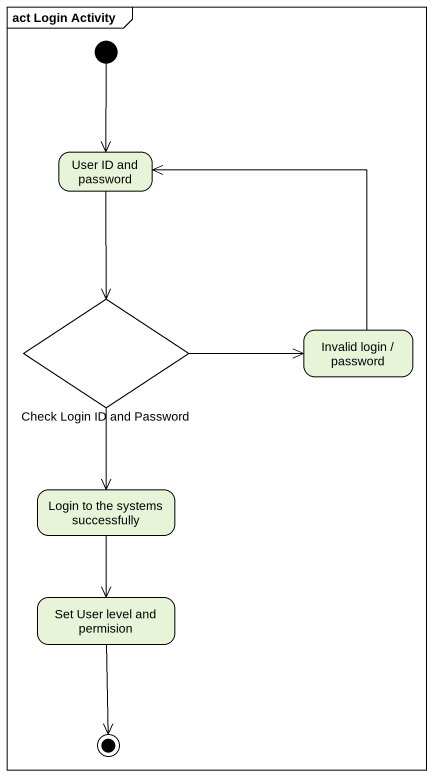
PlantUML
@startuml
mainframe act Login Activity
hide empty description
state "User ID and password" as User_ID_and_password
state "Check Login ID and Password" as Check_Login_ID_and_Password <<choice>>
state "Invalid login / password" as Invalid_login_password
state "Login to the systems successfully" as Login_to_the_systems
state "Set User level and permision" as Set_User_level_and_permision
[*] --> User_ID_and_password
User_ID_and_password --> Check_Login_ID_and_Password
Check_Login_ID_and_Password -right-> Invalid_login_password
Check_Login_ID_and_Password --> Login_to_the_systems
Invalid_login_password -up-> User_ID_and_password
Login_to_the_systems --> Set_User_level_and_permision
Set_User_level_and_permision --> [*]
@enduml
